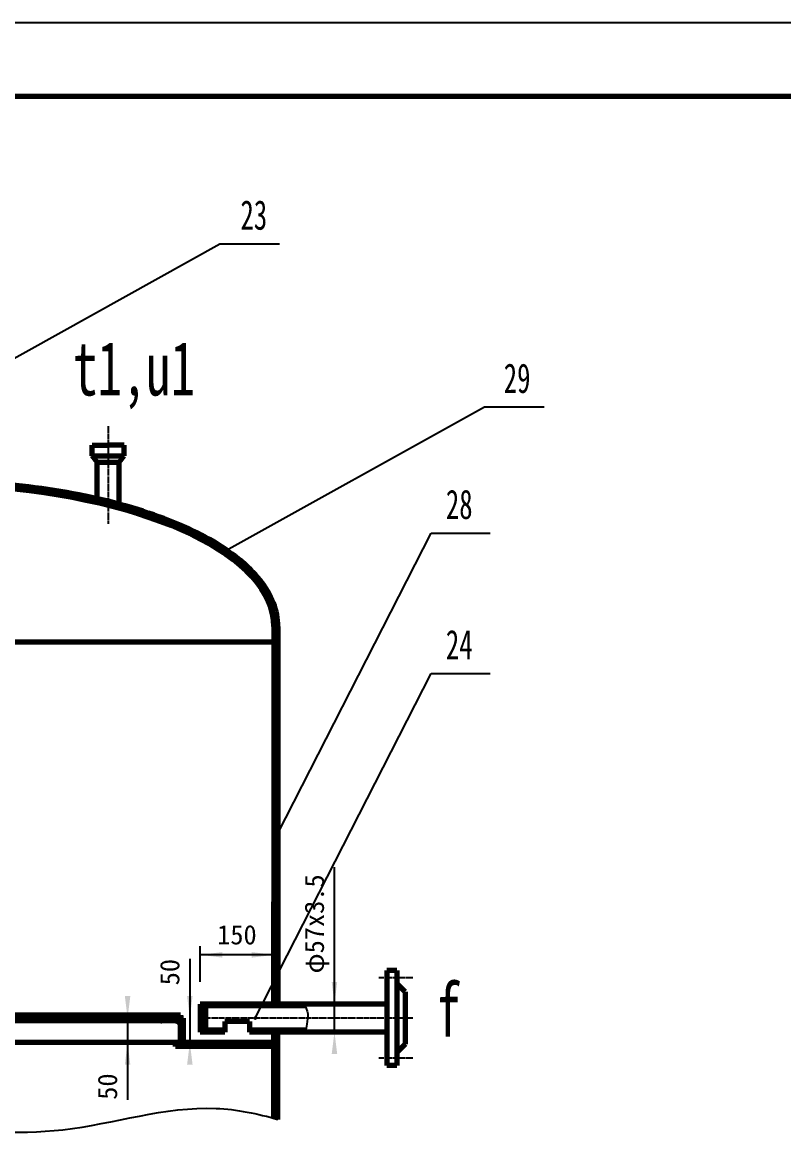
# Model space of a CAD drawing. Header units: millimetres. Extents: x -23892 to 57527, y -540 to 34444.
# Drawn here: x 11313 to 15409, y 26806 to 32814 of the extents above; entities that cross this region are included whole.
import ezdxf

# ---------------------------------------------------------------- set-up
doc = ezdxf.new("R2010")
doc.units = ezdxf.units.MM
doc.linetypes.add('EB_DASHDOT', pattern=[39, 30, -3, 3, -3])
doc.layers.get('0').update_dxf_attribs({"lineweight": 0})
for name, color, linetype, lineweight in [('CAXA0', 7, 'Continuous', 70), ('CAXA1', 1, 'EB_DASHDOT', 25), ('CAXA3', 7, 'Continuous', 25), ('CAXA4', 3, 'Continuous', 25)]:
    doc.layers.add(name, color=color, linetype=linetype, lineweight=lineweight)
doc.styles.get("Standard").update_dxf_attribs({"font": ''})
doc.styles.add('UserTxtStyle1', font='', dxfattribs={"width": 0.667})
doc.styles.add('UserTxtStyle5', font='', dxfattribs={"width": 0.667})
doc.styles.get('Standard').set_extended_font_data('FangSong')
doc.styles.get('UserTxtStyle1').set_extended_font_data('FangSong')
doc.styles.get('UserTxtStyle5').set_extended_font_data('FangSong')

msp = doc.modelspace()

# ---------------------------------------------------------------- hatches: boundary and pattern name
at = {"layer": 'CAXA0', "linetype": 'Continuous', "lineweight": 25}
for color, points in [(0, [(12402.6774, 29965.3602), (12402.5553, 29966.9113), (12402.1921, 29968.4242), (12401.5967, 29969.8616), (12400.7838, 29971.1881), (12399.7733, 29972.3712), (12398.5903, 29973.3817), (12397.2637, 29974.1946), (12395.8263, 29974.79), (12394.3134, 29975.1532), (12392.7624, 29975.2753), (12391.2113, 29975.1532), (12389.6985, 29974.79), (12388.261, 29974.1946), (12386.9345, 29973.3817), (12385.7514, 29972.3712), (12384.741, 29971.1881), (12383.928, 29969.8616), (12383.3326, 29968.4242), (12382.9694, 29966.9113), (12382.8474, 29965.3602), (12382.9694, 29963.8092), (12383.3326, 29962.2963), (12383.928, 29960.8589), (12384.741, 29959.5323), (12385.7514, 29958.3493), (12386.9345, 29957.3388), (12388.261, 29956.5259), (12389.6985, 29955.9305), (12391.2113, 29955.5673), (12392.7624, 29955.4452), (12394.3134, 29955.5673), (12395.8263, 29955.9305), (12397.2637, 29956.5259), (12398.5903, 29957.3388), (12399.7733, 29958.3493), (12400.7838, 29959.5323), (12401.5967, 29960.8589), (12402.1921, 29962.2963), (12402.5553, 29963.8092)]), (3, [(12270.2655, 27799.5175), (12389.2457, 27814.39), (12389.2457, 27784.6449)]), (3, [(12666.8661, 27799.5175), (12547.8859, 27814.39), (12547.8859, 27784.6449)]), (3, [(12992.5487, 27535.244), (13007.4212, 27654.2241), (12977.6762, 27654.2241)]), (3, [(11879.5579, 27459.8899), (11864.6854, 27578.87), (11894.4305, 27578.87)]), (3, [(12214.4762, 27459.8899), (12199.6037, 27578.87), (12229.3488, 27578.87)]), (0, [(12576.3138, 27459.8899), (12576.1917, 27461.4409), (12575.8285, 27462.9538), (12575.2331, 27464.3912), (12574.4202, 27465.7178), (12573.4097, 27466.9008), (12572.2267, 27467.9113), (12570.9001, 27468.7242), (12569.4627, 27469.3196), (12567.9498, 27469.6828), (12566.3988, 27469.8049), (12564.8477, 27469.6828), (12563.3349, 27469.3196), (12561.8975, 27468.7242), (12560.5709, 27467.9113), (12559.3878, 27466.9008), (12558.3774, 27465.7178), (12557.5644, 27464.3912), (12556.969, 27462.9538), (12556.6058, 27461.4409), (12556.4838, 27459.8899), (12556.6058, 27458.3388), (12556.969, 27456.826), (12557.5644, 27455.3885), (12558.3774, 27454.062), (12559.3878, 27452.8789), (12560.5709, 27451.8684), (12561.8975, 27451.0555), (12563.3349, 27450.4601), (12564.8477, 27450.0969), (12566.3988, 27449.9749), (12567.9498, 27450.0969), (12569.4627, 27450.4601), (12570.9001, 27451.0555), (12572.2267, 27451.8684), (12573.4097, 27452.8789), (12574.4202, 27454.062), (12575.2331, 27455.3885), (12575.8285, 27456.826), (12576.1917, 27458.3388)]), (3, [(12992.5487, 27384.5358), (13007.4212, 27265.5556), (12977.6762, 27265.5556)]), (3, [(11879.5579, 27327.6897), (11864.6854, 27208.7095), (11894.4305, 27208.7095)]), (3, [(12214.4762, 27327.6897), (12199.6037, 27208.7095), (12229.3488, 27208.7095)])]:
    msp.add_hatch(color=color, dxfattribs=at).paths.add_polyline_path(points, flags=0)

# ---------------------------------------------------------------- linework, layer by layer
at = {"lineweight": 70}
for p, q in [((11688.4903, 30484.074), (11688.4903, 30540.6798)), ((11688.4903, 30540.6798), (11774.9396, 30540.6798)), ((11861.3889, 30540.6798), (11774.9396, 30540.6798)), ((11861.3889, 30484.074), (11861.3889, 30540.6798)), ((11715.3193, 30448.3229), (11688.4903, 30484.074)), ((11688.4903, 30484.074), (11861.3889, 30484.074)), ((11834.5598, 30448.3229), (11861.3889, 30484.074)), ((11715.3193, 30230.8233), (11715.3193, 30448.3229)), ((11715.3193, 30448.3229), (11834.5598, 30448.3229)), ((11834.5598, 30201.0448), (11834.5598, 30448.3229))]:
    msp.add_line(p, q, dxfattribs=at)
msp.add_ellipse((10816.0635, 29564.5169), major_axis=(-1850.8026, 0), ratio=0.411896361, start_param=3.141592654, end_param=4.555315315, dxfattribs=at)
msp.add_open_spline([(12688.0181, 29564.5169), (12688.0181, 29607.2209), (12679.8057, 29649.8968), (12647.6151, 29733.4142), (12623.6748, 29774.2628), (12529.8486, 29892.9097), (12437.886, 29966.6587), (12204.7114, 30098.2184), (12063.4432, 30155.9839), (11744.9611, 30250.5257), (11567.7968, 30287.2666), (11291.1764, 30323.6096), (11198.9308, 30332.589), (11105.5819, 30338.6484)], degree=3, knots=[3.141592654, 3.141592654, 3.141592654, 3.141592654, 3.299037981, 3.299037981, 3.456483308, 3.456483308, 3.772196021, 3.772196021, 4.087908733, 4.087908733, 4.403621446, 4.403621446, 4.556060804, 4.556060804, 4.556060804, 4.556060804], dxfattribs=at)
at = {"layer": 'CAXA0', "linetype": 'Continuous', "lineweight": 70}
for p, q in [((1621.9579, 32417.7475), (23791.9295, 32417.7475)), ((12666.8661, 29564.5169), (12666.8661, 27535.244)), ((12688.0181, 29564.5169), (12688.0181, 27535.244)), ((8965.2608, 29483.3519), (12666.8661, 29483.3519)), ((12666.8661, 27535.244), (12666.8661, 28084.8767)), ((12666.8661, 27535.244), (12666.8661, 27738.5034)), ((13327.4558, 27715.2751), (13274.1591, 27715.2751)), ((13274.1591, 27715.2751), (13274.1591, 27204.5046)), ((13327.4558, 27715.2751), (13327.4558, 27459.8899)), ((13327.4558, 27715.2751), (13327.4558, 27204.5046)), ((13372.1439, 27600.974), (13327.4558, 27645.662)), ((13372.1439, 27600.974), (13372.1439, 27318.8057)), ((12270.2655, 27535.244), (12270.2655, 27384.5358)), ((13274.1591, 27535.244), (12270.2655, 27535.244)), ((12833.14, 27525.99), (12270.2655, 27525.99)), ((12298.8145, 27525.99), (12298.8145, 27393.7898)), ((13274.1591, 27535.244), (13073.2003, 27535.244)), ((12164.5054, 27475.7539), (10816.0635, 27475.7539)), ((12180.3694, 27459.8899), (10816.0635, 27459.8899)), ((12164.5054, 27459.8899), (12164.5054, 27475.7539)), ((12180.3694, 27327.6897), (12180.3694, 27459.8899)), ((12138.0654, 27444.0258), (10816.0635, 27444.0258)), ((12164.5054, 27343.5537), (12164.5054, 27417.5858)), ((12402.4657, 27442.0005), (12402.4657, 27384.5358)), ((12534.6659, 27442.0005), (12402.4657, 27442.0005)), ((12534.6659, 27442.0005), (12534.6659, 27384.5358)), ((12402.4657, 27393.7898), (12270.2655, 27393.7898)), ((12402.4657, 27384.5358), (12270.2655, 27384.5358)), ((12838.5108, 27393.7898), (12534.6659, 27393.7898)), ((13274.1591, 27384.5358), (12534.6659, 27384.5358)), ((12666.8661, 26920.4385), (12666.8661, 27384.5358)), ((12688.0181, 26914.2957), (12688.0181, 27384.5358)), ((13274.1591, 27384.5358), (13073.2003, 27384.5358)), ((12666.8661, 27327.6897), (10816.0635, 27327.6897)), ((12138.0654, 27306.5376), (12138.0654, 27327.6897)), ((12666.8661, 27306.5376), (12138.0654, 27306.5376)), ((13372.1439, 27318.8057), (13327.4558, 27274.1177)), ((13327.4558, 27204.5046), (13274.1591, 27204.5046))]:
    msp.add_line(p, q, dxfattribs=at)
at = {"layer": 'CAXA0', "color": 0, "linetype": 'Continuous', "lineweight": 25}
for p, q in [((10968.9987, 30842.9826), (12376.266, 31623.4423)), ((12376.266, 31623.4423), (12697.5163, 31623.4423)), ((12392.7624, 29965.3602), (13800.0296, 30745.8199)), ((13800.0296, 30745.8199), (14121.28, 30745.8199)), ((12666.8661, 29545.1531), (12686.2299, 29564.5169)), ((12666.8661, 29557.7451), (12673.6379, 29564.5169)), ((12666.8661, 29522.1294), (12688.0181, 29543.2814)), ((12666.8661, 29509.5373), (12688.0181, 29530.6893)), ((12666.8661, 29486.5136), (12688.0181, 29507.6657)), ((12666.8661, 29473.9216), (12688.0181, 29495.0736)), ((12666.8661, 29450.8979), (12688.0181, 29472.0499)), ((12666.8661, 29438.3058), (12688.0181, 29459.4578)), ((12666.8661, 29415.2821), (12688.0181, 29436.4342)), ((12666.8661, 29402.6901), (12688.0181, 29423.8421)), ((12666.8661, 29379.6664), (12688.0181, 29400.8184)), ((12666.8661, 29367.0743), (12688.0181, 29388.2264)), ((12666.8661, 29344.0506), (12688.0181, 29365.2027)), ((12666.8661, 29331.4586), (12688.0181, 29352.6106)), ((12666.8661, 29308.4349), (12688.0181, 29329.5869)), ((12566.3988, 27459.8899), (13513.61, 29312.7575)), ((12666.8661, 29295.8428), (12688.0181, 29316.9949)), ((12666.8661, 29272.8192), (12688.0181, 29293.9712)), ((12666.8661, 29260.2271), (12688.0181, 29281.3791)), ((13513.61, 29312.7575), (13830.8904, 29312.7575)), ((12666.8661, 29237.2034), (12688.0181, 29258.3554)), ((12666.8661, 29224.6113), (12688.0181, 29245.7634)), ((12666.8661, 29201.5877), (12688.0181, 29222.7397)), ((12666.8661, 29188.9956), (12688.0181, 29210.1476)), ((12666.8661, 29165.9719), (12688.0181, 29187.1239)), ((12666.8661, 29153.3798), (12688.0181, 29174.5319)), ((12666.8661, 29130.3562), (12688.0181, 29151.5082)), ((12666.8661, 29117.7641), (12688.0181, 29138.9161)), ((12666.8661, 29094.7404), (12688.0181, 29115.8924)), ((12666.8661, 29082.1483), (12688.0181, 29103.3004)), ((12666.8661, 29059.1247), (12688.0181, 29080.2767)), ((12666.8661, 29046.5326), (12688.0181, 29067.6846)), ((12666.8661, 29023.5089), (12688.0181, 29044.661)), ((12666.8661, 29010.9169), (12688.0181, 29032.0689)), ((12666.8661, 28987.8932), (12688.0181, 29009.0452)), ((12666.8661, 28975.3011), (12688.0181, 28996.4531)), ((12666.8661, 28952.2774), (12688.0181, 28973.4295)), ((12666.8661, 28939.6854), (12688.0181, 28960.8374)), ((12666.8661, 28916.6617), (12688.0181, 28937.8137)), ((12666.8661, 28904.0696), (12688.0181, 28925.2216)), ((12666.8661, 28881.0459), (12688.0181, 28902.198)), ((12666.8661, 28868.4539), (12688.0181, 28889.6059)), ((12666.8661, 28845.4302), (12688.0181, 28866.5822)), ((12666.8661, 28832.8381), (12688.0181, 28853.9902)), ((12666.8661, 28809.8144), (12688.0181, 28830.9665)), ((12666.8661, 28797.2224), (12688.0181, 28818.3744)), ((12666.8661, 28774.1987), (12688.0181, 28795.3507)), ((12666.8661, 28761.6066), (12688.0181, 28782.7587)), ((12666.8661, 28738.583), (12688.0181, 28759.735)), ((12666.8661, 28725.9909), (12688.0181, 28747.1429)), ((12666.8661, 28702.9672), (12688.0181, 28724.1192)), ((12666.8661, 28690.3751), (12688.0181, 28711.5272)), ((12666.8661, 28667.3515), (12688.0181, 28688.5035)), ((12666.8661, 28654.7594), (12688.0181, 28675.9114)), ((12666.8661, 28631.7357), (12688.0181, 28652.8877)), ((12666.8661, 28619.1436), (12688.0181, 28640.2957)), ((12666.8661, 28596.12), (12688.0181, 28617.272)), ((12666.8661, 28583.5279), (12688.0181, 28604.6799)), ((12666.8661, 28560.5042), (12688.0181, 28581.6562)), ((12666.8661, 28547.9122), (12688.0181, 28569.0642)), ((12666.8661, 28524.8885), (12688.0181, 28546.0405)), ((12666.8661, 28512.2964), (12688.0181, 28533.4484)), ((12666.8661, 28489.2727), (12688.0181, 28510.4248)), ((12666.8661, 28476.6807), (12688.0181, 28497.8327)), ((12666.8661, 28453.657), (12688.0181, 28474.809)), ((12666.8661, 28441.0649), (12688.0181, 28462.2169)), ((12666.8661, 28418.0412), (12688.0181, 28439.1933)), ((12666.8661, 28405.4492), (12688.0181, 28426.6012)), ((12666.8661, 28382.4255), (12688.0181, 28403.5775)), ((12666.8661, 28369.8334), (12688.0181, 28390.9854)), ((12666.8661, 28346.8097), (12688.0181, 28367.9618)), ((12666.8661, 28334.2177), (12688.0181, 28355.3697)), ((12666.8661, 28311.194), (12688.0181, 28332.346)), ((12666.8661, 28298.6019), (12688.0181, 28319.754)), ((12666.8661, 28275.5782), (12688.0181, 28296.7303)), ((12666.8661, 28262.9862), (12688.0181, 28284.1382)), ((12666.8661, 28239.9625), (12688.0181, 28261.1145)), ((12666.8661, 28227.3704), (12688.0181, 28248.5225)), ((12666.8661, 28204.3468), (12688.0181, 28225.4988)), ((12666.8661, 28191.7547), (12688.0181, 28212.9067)), ((12666.8661, 28168.731), (12688.0181, 28189.883)), ((12666.8661, 28156.1389), (12688.0181, 28177.291)), ((12666.8661, 28133.1153), (12688.0181, 28154.2673)), ((12666.8661, 28120.5232), (12688.0181, 28141.6752)), ((12666.8661, 28097.4995), (12688.0181, 28118.6515)), ((12666.8661, 28084.9074), (12688.0181, 28106.0595)), ((12666.8661, 28061.8838), (12688.0181, 28083.0358)), ((12666.8661, 28049.2917), (12688.0181, 28070.4437)), ((12666.8661, 28026.268), (12688.0181, 28047.42)), ((12666.8661, 28013.676), (12688.0181, 28034.828)), ((12666.8661, 27990.6523), (12688.0181, 28011.8043)), ((12666.8661, 27978.0602), (12688.0181, 27999.2122)), ((12666.8661, 27955.0365), (12688.0181, 27976.1886)), ((12666.8661, 27942.4445), (12688.0181, 27963.5965)), ((12666.8661, 27919.4208), (12688.0181, 27940.5728)), ((12666.8661, 27906.8287), (12688.0181, 27927.9807)), ((12666.8661, 27883.805), (12688.0181, 27904.9571)), ((12666.8661, 27871.213), (12688.0181, 27892.365)), ((12666.8661, 27848.1893), (12688.0181, 27869.3413)), ((12666.8661, 27835.5972), (12688.0181, 27856.7492)), ((12666.8661, 27812.5735), (12688.0181, 27833.7256)), ((12666.8661, 27799.9815), (12688.0181, 27821.1335)), ((12666.8661, 27776.9578), (12688.0181, 27798.1098)), ((12666.8661, 27764.3657), (12688.0181, 27785.5178)), ((12666.8661, 27741.342), (12688.0181, 27762.4941)), ((12666.8661, 27728.75), (12688.0181, 27749.902)), ((12666.8661, 27705.7263), (12688.0181, 27726.8783)), ((12666.8661, 27693.1342), (12688.0181, 27714.2863)), ((12666.8661, 27670.1106), (12688.0181, 27691.2626)), ((12666.8661, 27657.5185), (12688.0181, 27678.6705)), ((12666.8661, 27634.4948), (12688.0181, 27655.6468)), ((12666.8661, 27621.9027), (12688.0181, 27643.0548)), ((12666.8661, 27598.8791), (12688.0181, 27620.0311)), ((12666.8661, 27586.287), (12688.0181, 27607.439)), ((12666.8661, 27563.2633), (12688.0181, 27584.4153)), ((12273.4353, 27525.99), (12282.6893, 27535.244)), ((12286.0274, 27525.99), (12295.2814, 27535.244)), ((12309.051, 27525.99), (12318.3051, 27535.244)), ((12321.6431, 27525.99), (12330.8971, 27535.244)), ((12344.6668, 27525.99), (12353.9208, 27535.244)), ((12357.2589, 27525.99), (12366.5129, 27535.244)), ((12380.2825, 27525.99), (12389.5365, 27535.244)), ((12392.8746, 27525.99), (12402.1286, 27535.244)), ((12415.8983, 27525.99), (12425.1523, 27535.244)), ((12428.4903, 27525.99), (12437.7444, 27535.244)), ((12451.514, 27525.99), (12460.768, 27535.244)), ((12464.1061, 27525.99), (12473.3601, 27535.244)), ((12487.1298, 27525.99), (12496.3838, 27535.244)), ((12499.7218, 27525.99), (12508.9759, 27535.244)), ((12522.7455, 27525.99), (12531.9995, 27535.244)), ((12535.3376, 27525.99), (12544.5916, 27535.244)), ((12558.3613, 27525.99), (12567.6153, 27535.244)), ((12570.9533, 27525.99), (12580.2073, 27535.244)), ((12593.977, 27525.99), (12603.231, 27535.244)), ((12606.5691, 27525.99), (12615.8231, 27535.244)), ((12629.5928, 27525.99), (12638.8468, 27535.244)), ((12642.1848, 27525.99), (12651.4388, 27535.244)), ((12665.2085, 27525.99), (12674.4625, 27535.244)), ((12666.8661, 27550.6712), (12688.0181, 27571.8233)), ((12674.4625, 27535.244), (12688.0181, 27548.7996)), ((12677.8006, 27525.99), (12687.0546, 27535.244)), ((12687.0546, 27535.244), (12688.0181, 27536.2075)), ((12700.8243, 27525.99), (12710.0783, 27535.244)), ((12713.4163, 27525.99), (12722.6703, 27535.244)), ((12736.44, 27525.99), (12745.694, 27535.244)), ((12749.0321, 27525.99), (12758.2861, 27535.244)), ((12772.0557, 27525.99), (12781.3098, 27535.244)), ((12784.6478, 27525.99), (12793.9018, 27535.244)), ((12807.6715, 27525.99), (12816.9255, 27535.244)), ((12820.2636, 27525.99), (12828.147, 27533.8734)), ((11316.9415, 27459.8899), (11332.8056, 27475.7539)), ((11329.5336, 27459.8899), (11345.3976, 27475.7539)), ((11352.5573, 27459.8899), (11368.4213, 27475.7539)), ((11365.1493, 27459.8899), (11381.0134, 27475.7539)), ((11388.173, 27459.8899), (11404.037, 27475.7539)), ((11400.7651, 27459.8899), (11416.6291, 27475.7539)), ((11423.7888, 27459.8899), (11439.6528, 27475.7539)), ((11436.3808, 27459.8899), (11452.2449, 27475.7539)), ((11459.4045, 27459.8899), (11475.2685, 27475.7539)), ((11471.9966, 27459.8899), (11487.8606, 27475.7539)), ((11495.0203, 27459.8899), (11510.8843, 27475.7539)), ((11507.6123, 27459.8899), (11523.4764, 27475.7539)), ((11530.636, 27459.8899), (11546.5, 27475.7539)), ((11543.2281, 27459.8899), (11559.0921, 27475.7539)), ((11566.2518, 27459.8899), (11582.1158, 27475.7539)), ((11578.8438, 27459.8899), (11594.7079, 27475.7539)), ((11601.8675, 27459.8899), (11617.7315, 27475.7539)), ((11614.4596, 27459.8899), (11630.3236, 27475.7539)), ((11637.4833, 27459.8899), (11653.3473, 27475.7539)), ((11650.0753, 27459.8899), (11665.9393, 27475.7539)), ((11673.099, 27459.8899), (11688.963, 27475.7539)), ((11685.6911, 27459.8899), (11701.5551, 27475.7539)), ((11708.7147, 27459.8899), (11724.5788, 27475.7539)), ((11721.3068, 27459.8899), (11737.1708, 27475.7539)), ((11744.3305, 27459.8899), (11760.1945, 27475.7539)), ((11756.9226, 27459.8899), (11772.7866, 27475.7539)), ((11779.9462, 27459.8899), (11795.8103, 27475.7539)), ((11792.5383, 27459.8899), (11808.4023, 27475.7539)), ((11815.562, 27459.8899), (11831.426, 27475.7539)), ((11828.1541, 27459.8899), (11844.0181, 27475.7539)), ((11851.1777, 27459.8899), (11867.0418, 27475.7539)), ((11863.7698, 27459.8899), (11879.6338, 27475.7539)), ((11886.7935, 27459.8899), (11902.6575, 27475.7539)), ((11899.3855, 27459.8899), (11915.2496, 27475.7539)), ((11922.4092, 27459.8899), (11938.2732, 27475.7539)), ((11935.0013, 27459.8899), (11950.8653, 27475.7539)), ((11958.025, 27459.8899), (11973.889, 27475.7539)), ((11970.617, 27459.8899), (11986.4811, 27475.7539)), ((11993.6407, 27459.8899), (12009.5047, 27475.7539)), ((12006.2328, 27459.8899), (12022.0968, 27475.7539)), ((12029.2565, 27459.8899), (12045.1205, 27475.7539)), ((12041.8485, 27459.8899), (12057.7126, 27475.7539)), ((12065.0471, 27444.0258), (12049.1831, 27459.8899)), ((12064.8722, 27459.8899), (12080.7362, 27475.7539)), ((12088.0708, 27444.0258), (12072.2068, 27459.8899)), ((12077.4643, 27459.8899), (12093.3283, 27475.7539)), ((12100.6628, 27444.0258), (12084.7988, 27459.8899)), ((12100.488, 27459.8899), (12116.352, 27475.7539)), ((12123.6865, 27444.0258), (12107.8225, 27459.8899)), ((12113.08, 27459.8899), (12128.944, 27475.7539)), ((12136.2786, 27444.0258), (12120.4146, 27459.8899)), ((12136.1037, 27459.8899), (12151.9677, 27475.7539)), ((12180.3694, 27422.9587), (12143.4383, 27459.8899)), ((12148.6958, 27459.8899), (12164.5054, 27475.6995)), ((12180.3694, 27435.5508), (12156.0303, 27459.8899)), ((12180.3694, 27458.5744), (12179.054, 27459.8899)), ((12180.3694, 27399.935), (12164.5054, 27415.799)), ((12180.3694, 27387.343), (12164.5054, 27403.207)), ((12180.3694, 27364.3193), (12164.5054, 27380.1833)), ((12180.3694, 27351.7272), (12164.5054, 27367.5912)), ((12180.3694, 27328.7035), (12164.5054, 27344.5675)), ((12274.4441, 27384.5358), (12283.6981, 27393.7898)), ((12287.0361, 27384.5358), (12296.2902, 27393.7898)), ((12310.0598, 27384.5358), (12319.3138, 27393.7898)), ((12322.6519, 27384.5358), (12331.9059, 27393.7898)), ((12345.6756, 27384.5358), (12354.9296, 27393.7898)), ((12358.2676, 27384.5358), (12367.5217, 27393.7898)), ((12381.2913, 27384.5358), (12390.5453, 27393.7898)), ((12393.8834, 27384.5358), (12402.4657, 27393.1181)), ((12536.3464, 27384.5358), (12545.6004, 27393.7898)), ((12559.3701, 27384.5358), (12568.6241, 27393.7898)), ((12571.9621, 27384.5358), (12581.2161, 27393.7898)), ((12594.9858, 27384.5358), (12604.2398, 27393.7898)), ((12607.5779, 27384.5358), (12616.8319, 27393.7898)), ((12630.6015, 27384.5358), (12639.8556, 27393.7898)), ((12643.1936, 27384.5358), (12652.4476, 27393.7898)), ((12666.2173, 27384.5358), (12675.4713, 27393.7898)), ((12666.8661, 27372.5925), (12678.8094, 27384.5358)), ((12666.8661, 27349.5688), (12688.0181, 27370.7209)), ((12666.8661, 27336.9768), (12688.0181, 27358.1288)), ((12678.8094, 27384.5358), (12688.0634, 27393.7898)), ((12701.833, 27384.5358), (12711.0871, 27393.7898)), ((12714.4251, 27384.5358), (12723.6791, 27393.7898)), ((12737.4488, 27384.5358), (12746.7028, 27393.7898)), ((12750.0409, 27384.5358), (12759.2949, 27393.7898)), ((12773.0645, 27384.5358), (12782.3185, 27393.7898)), ((12785.6566, 27384.5358), (12794.9106, 27393.7898)), ((12808.6803, 27384.5358), (12817.9343, 27393.7898)), ((12821.2723, 27384.5358), (12830.5264, 27393.7898)), ((12138.0654, 27306.7965), (12158.9586, 27327.6897)), ((12138.0654, 27319.3885), (12146.3665, 27327.6897)), ((12160.8302, 27306.5376), (12181.9823, 27327.6897)), ((12173.4223, 27306.5376), (12194.5743, 27327.6897)), ((12196.446, 27306.5376), (12217.598, 27327.6897)), ((12209.038, 27306.5376), (12230.1901, 27327.6897)), ((12232.0617, 27306.5376), (12253.2137, 27327.6897)), ((12244.6538, 27306.5376), (12265.8058, 27327.6897)), ((12267.6775, 27306.5376), (12288.8295, 27327.6897)), ((12280.2695, 27306.5376), (12301.4216, 27327.6897)), ((12303.2932, 27306.5376), (12324.4452, 27327.6897)), ((12315.8853, 27306.5376), (12337.0373, 27327.6897)), ((12338.909, 27306.5376), (12360.061, 27327.6897)), ((12351.501, 27306.5376), (12372.6531, 27327.6897)), ((12374.5247, 27306.5376), (12395.6767, 27327.6897)), ((12387.1168, 27306.5376), (12408.2688, 27327.6897)), ((12410.1404, 27306.5376), (12431.2925, 27327.6897)), ((12422.7325, 27306.5376), (12443.8845, 27327.6897)), ((12445.7562, 27306.5376), (12466.9082, 27327.6897)), ((12458.3483, 27306.5376), (12479.5003, 27327.6897)), ((12481.3719, 27306.5376), (12502.524, 27327.6897)), ((12493.964, 27306.5376), (12515.116, 27327.6897)), ((12516.9877, 27306.5376), (12538.1397, 27327.6897)), ((12529.5798, 27306.5376), (12550.7318, 27327.6897)), ((12552.6034, 27306.5376), (12573.7555, 27327.6897)), ((12565.1955, 27306.5376), (12586.3475, 27327.6897)), ((12588.2192, 27306.5376), (12609.3712, 27327.6897)), ((12600.8112, 27306.5376), (12621.9633, 27327.6897)), ((12623.8349, 27306.5376), (12644.987, 27327.6897)), ((12636.427, 27306.5376), (12657.579, 27327.6897)), ((12659.4507, 27306.5376), (12666.8661, 27313.9531)), ((12666.8661, 27313.9531), (12688.0181, 27335.1051)), ((12666.8661, 27301.361), (12688.0181, 27322.513)), ((12666.8661, 27278.3373), (12688.0181, 27299.4894)), ((12666.8661, 27265.7453), (12688.0181, 27286.8973)), ((12666.8661, 27242.7216), (12688.0181, 27263.8736)), ((12666.8661, 27230.1295), (12688.0181, 27251.2816)), ((12666.8661, 27207.1058), (12688.0181, 27228.2579)), ((12666.8661, 27194.5138), (12688.0181, 27215.6658)), ((12666.8661, 27171.4901), (12688.0181, 27192.6421)), ((12666.8661, 27158.898), (12688.0181, 27180.0501)), ((12666.8661, 27135.8744), (12688.0181, 27157.0264)), ((12666.8661, 27123.2823), (12688.0181, 27144.4343)), ((12666.8661, 27100.2586), (12688.0181, 27121.4106)), ((12666.8661, 27087.6665), (12688.0181, 27108.8186)), ((12666.8661, 27064.6429), (12688.0181, 27085.7949)), ((12666.8661, 27052.0508), (12688.0181, 27073.2028)), ((12666.8661, 27029.0271), (12688.0181, 27050.1791)), ((12666.8661, 27016.435), (12688.0181, 27037.5871)), ((12666.8661, 26993.4114), (12688.0181, 27014.5634)), ((12666.8661, 26980.8193), (12688.0181, 27001.9713)), ((12666.8661, 26957.7956), (12688.0181, 26978.9476)), ((12666.8661, 26945.2036), (12688.0181, 26966.3556)), ((12666.8661, 26922.1799), (12688.0181, 26943.3319)), ((12675.2748, 26917.9965), (12688.0181, 26930.7398))]:
    msp.add_line(p, q, dxfattribs=at)
at = {"layer": 'CAXA0', "color": 3, "linetype": 'Continuous', "lineweight": 25}
for p, q in [((12992.5487, 27384.5358), (12992.5487, 28271.0723)), ((12270.2655, 27654.2241), (12270.2655, 27847.1095)), ((12666.8661, 27654.2241), (12666.8661, 27847.1095)), ((12214.4762, 27778.4799), (12214.4762, 27327.6897)), ((12666.8661, 27799.5175), (12270.2655, 27799.5175)), ((13155.1789, 27535.244), (12944.9566, 27535.244)), ((12061.3892, 27459.8899), (11831.9659, 27459.8899)), ((11879.5579, 27459.8899), (11879.5579, 27020.2644)), ((12151.2854, 27459.8899), (12166.8842, 27459.8899)), ((13155.1789, 27384.5358), (12944.9566, 27384.5358)), ((12547.8859, 27327.6897), (11831.9659, 27327.6897)), ((12547.8859, 27327.6897), (12166.8842, 27327.6897))]:
    msp.add_line(p, q, dxfattribs=at)
at = {"layer": 'CAXA0', "linetype": 'Continuous', "lineweight": 70}
for centre, radius, start, end in [((12064.0333, 27459.8899), 15.864, 180, 270), ((12138.0654, 27417.5858), 26.44, 0, 90), ((12180.3694, 27343.5537), 15.864, 180, 270)]:
    msp.add_arc(centre, radius, start, end, dxfattribs=at)
at = {"layer": 'CAXA1'}
msp.add_line((11774.9396, 30643.1216), (11774.9396, 30117.9474), dxfattribs=at)
at = {"layer": 'CAXA1', "color": 1, "linetype": 'EB_DASHDOT', "lineweight": 25}
for p, q in [((13414.0565, 27676.5721), (13231.8275, 27676.5721)), ((13414.0565, 27459.8899), (12270.2655, 27459.8899)), ((13414.0565, 27243.2077), (13231.8275, 27243.2077))]:
    msp.add_line(p, q, dxfattribs=at)
at = {"layer": 'CAXA3', "linetype": 'Continuous', "lineweight": 25}
msp.add_line((630.4565, 32814.3481), (24188.5301, 32814.3481), dxfattribs=at)
at = {"layer": 'CAXA3', "color": 7, "linetype": 'Continuous', "lineweight": 25}
for p, q in [((12082.4905, 30110.2416), (12033.8525, 30130.9938)), ((12298.8145, 27495.4233), (12270.2655, 27523.9723)), ((12298.8145, 27501.0321), (12273.8566, 27525.99)), ((12298.8145, 27506.6408), (12279.4654, 27525.99)), ((12298.8145, 27512.2496), (12285.0742, 27525.99)), ((12298.8145, 27517.8584), (12290.683, 27525.99)), ((12298.8145, 27523.4672), (12296.2917, 27525.99)), ((12298.8145, 27489.8145), (12270.2655, 27518.3635)), ((12298.8145, 27484.2057), (12270.2655, 27512.7547)), ((12298.8145, 27478.597), (12270.2655, 27507.1459)), ((12298.8145, 27472.9882), (12270.2655, 27501.5371)), ((12298.8145, 27467.3794), (12270.2655, 27495.9284)), ((12298.8145, 27461.7706), (12270.2655, 27490.3196)), ((12295.0865, 27459.8899), (12270.2655, 27484.7108)), ((12289.4777, 27459.8899), (12270.2655, 27479.102)), ((12283.8689, 27459.8899), (12270.2655, 27473.4933)), ((12278.2602, 27459.8899), (12270.2655, 27467.8845)), ((12272.6514, 27459.8899), (12270.2655, 27462.2757)), ((12298.8145, 27433.7267), (12272.6514, 27459.8899)), ((12298.8145, 27439.3355), (12278.2602, 27459.8899)), ((12298.8145, 27444.9443), (12283.8689, 27459.8899)), ((12298.8145, 27450.5531), (12289.4777, 27459.8899)), ((12298.8145, 27456.1618), (12295.0865, 27459.8899)), ((12298.8145, 27428.1179), (12270.2655, 27456.6669)), ((12298.8145, 27422.5092), (12270.2655, 27451.0581)), ((12298.8145, 27416.9004), (12270.2655, 27445.4494)), ((12298.8145, 27411.2916), (12270.2655, 27439.8406)), ((12298.8145, 27405.6828), (12270.2655, 27434.2318)), ((12298.8145, 27400.074), (12270.2655, 27428.623)), ((12298.8145, 27394.4653), (12270.2655, 27423.0142)), ((12293.8812, 27393.7898), (12270.2655, 27417.4055)), ((12288.2725, 27393.7898), (12270.2655, 27411.7967)), ((12282.6637, 27393.7898), (12270.2655, 27406.1879)), ((12277.0549, 27393.7898), (12270.2655, 27400.5791))]:
    msp.add_line(p, q, dxfattribs=at)
at = {"layer": 'CAXA3', "color": 3, "linetype": 'Continuous', "lineweight": 25}
for p, q in [((12688.0181, 28452.7253), (13513.61, 30067.6897)), ((13513.61, 30067.6897), (13830.8904, 30067.6897))]:
    msp.add_line(p, q, dxfattribs=at)
at = {"layer": 'CAXA3', "color": 7, "linetype": 'Continuous', "lineweight": 25}
for points, knots in [([(12827.2789, 27535.244), (12837.8827, 27519.7596), (12854.5132, 27483.4364), (12844.5619, 27431.6195), (12838.2218, 27398.6064), (12838.066, 27384.5358)], [0, 0, 0, 0, 1.429876957, 2.859753913, 3.940247292, 3.940247292, 3.940247292, 3.940247292]), ([(8944.1088, 26850.471), (8964.2687, 26859.852), (9046.5973, 26886.4123), (9194.9227, 26791.1891), (9364.8333, 26869.8765), (9627.7168, 26766.6724), (10347.9547, 27014.7667), (11303.9192, 26714.9479), (12191.7164, 27024.3681), (12579.0491, 26946.6442), (12688.0181, 26914.2957)], [0, 0, 0, 0, 1.645255773, 6.414912024, 11.644884942, 14.338751829, 27.157944407, 65.802871595, 86.863592392, 95.400205063, 95.400205063, 95.400205063, 95.400205063])]:
    msp.add_open_spline(points, degree=3, knots=knots, dxfattribs=at)

# ---------------------------------------------------------------- texts
at = {"layer": 'CAXA0', "color": 0, "lineweight": 25, "style": 'UserTxtStyle5', "width": 0.667}
for s, p in [('23', (12486.6959, 31699.1682)), ('29', (13903.2038, 30821.5459))]:
    msp.add_text(s, height=158.64023, dxfattribs=at).set_placement(p)
at = {"layer": 'CAXA0', "color": 3, "lineweight": 25}
for s, p in [('φ57x3.5', (12936.1818, 27699.8857)), ('50', (12158.1094, 27635.6963)), ('50', (11823.1911, 27020.3164))]:
    msp.add_text(s, height=104.10765, rotation=90, dxfattribs=at).set_placement(p)
msp.add_text('150', height=104.10765, dxfattribs=at).set_placement((12361.4909, 27855.8843))
at = {"layer": 'CAXA0', "color": 0, "linetype": 'Continuous', "lineweight": 25, "insert": (13591.8362, 29547.1236), "char_height": 158.640227, "attachment_point": 1, "style": 'UserTxtStyle5'}
msp.add_mtext('\\fFangSong_GB2312|b0|i0|p34;24', dxfattribs=at)
at = {"layer": 'CAXA4', "color": 3, "lineweight": 25, "width": 0.667}
for s, height, style, p in [('t1,u1', 289.51841, 'UserTxtStyle1', (11586.2863, 30807.9041)), ('28', 158.24363, 'UserTxtStyle5', (13592.0373, 30143.2689)), ('f', 289.5184, 'UserTxtStyle1', (13540.5252, 27359.7721))]:
    msp.add_text(s, height=height, dxfattribs=dict(at, style=style)).set_placement(p)

doc.saveas('drawing.dxf')
